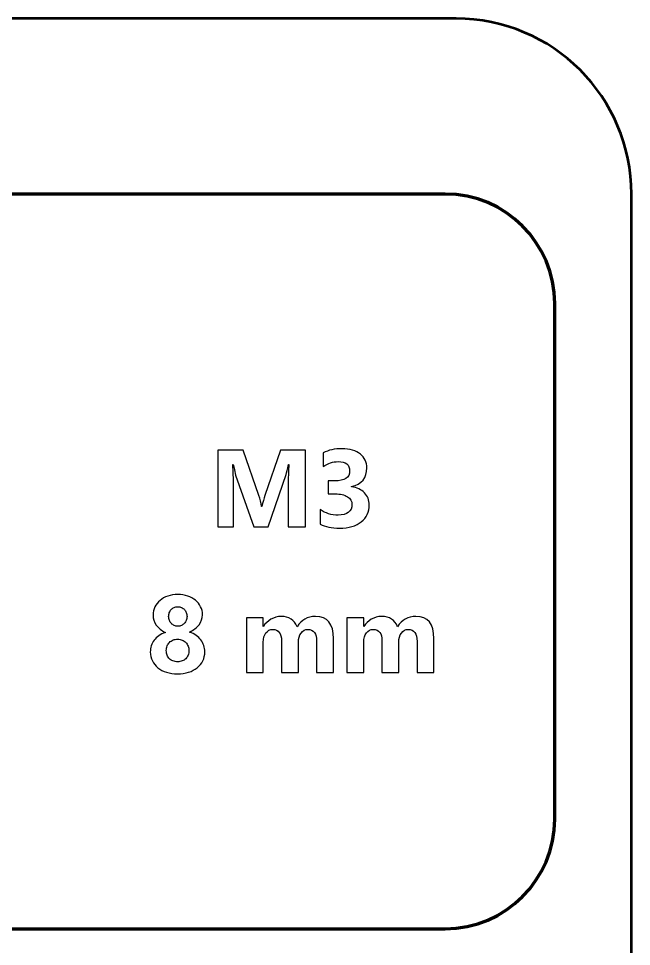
# Model space of a CAD drawing. Header units: centimetres. Extents: x -201 to 63, y -83 to 73.
# Drawn here: x -71.645 to -68.85, y -71.131 to -66.9 of the extents above; entities that cross this region are included whole.
import ezdxf

# ---------------------------------------------------------------- set-up
doc = ezdxf.new("R2010")
doc.units = ezdxf.units.CM
doc.header["$MEASUREMENT"] = 0
doc.layers.add('Layer 1', color=7, linetype='Continuous')

msp = doc.modelspace()

# ---------------------------------------------------------------- linework, layer by layer
at = {"layer": 'Layer 1', "color": 253, "lineweight": 53}
msp.add_open_spline([(-81.15, -82.3), (-81.15, -82.3), (-81.15, -67.7), (-81.15, -67.7), (-81.15, -67.7), (-81.15, -67.25817), (-80.79183, -66.9), (-80.35, -66.9), (-80.35, -66.9), (-80.35, -66.9), (-69.65, -66.9), (-69.65, -66.9), (-69.65, -66.9), (-69.20817, -66.9), (-68.85, -67.25817), (-68.85, -67.7), (-68.85, -67.7), (-68.85, -67.7), (-68.85, -82.3), (-68.85, -82.3), (-68.85, -82.3), (-68.85, -82.74183), (-69.20817, -83.1), (-69.65, -83.1), (-69.65, -83.1), (-69.65, -83.1), (-80.35, -83.1), (-80.35, -83.1), (-80.35, -83.1), (-80.79183, -83.1), (-81.15, -82.74183), (-81.15, -82.3)], degree=3, knots=[0, 0, 0, 0, 0.1111111, 0.1111111, 0.1111111, 0.1111111, 0.2222222, 0.2222222, 0.2222222, 0.2222222, 0.3333333, 0.3333333, 0.3333333, 0.3333333, 0.4444444, 0.4444444, 0.4444444, 0.4444444, 0.5555556, 0.5555556, 0.5555556, 0.5555556, 0.6666667, 0.6666667, 0.6666667, 0.6666667, 0.7777778, 0.7777778, 0.7777778, 0.7777778, 1, 1, 1, 1], dxfattribs=at)
at = {"layer": 'Layer 1', "lineweight": 100}
msp.add_open_spline([(-74.8, -70.55), (-74.8, -70.55), (-74.8, -68.2), (-74.8, -68.2), (-74.8, -68.2), (-74.8, -67.92386), (-74.57614, -67.7), (-74.3, -67.7), (-74.3, -67.7), (-74.3, -67.7), (-69.7, -67.7), (-69.7, -67.7), (-69.7, -67.7), (-69.42386, -67.7), (-69.2, -67.92386), (-69.2, -68.2), (-69.2, -68.2), (-69.2, -68.2), (-69.2, -70.55), (-69.2, -70.55), (-69.2, -70.55), (-69.2, -70.82614), (-69.42386, -71.05), (-69.7, -71.05), (-69.7, -71.05), (-69.7, -71.05), (-74.3, -71.05), (-74.3, -71.05), (-74.3, -71.05), (-74.57614, -71.05), (-74.8, -70.82614), (-74.8, -70.55)], degree=3, knots=[0, 0, 0, 0, 0.1111111, 0.1111111, 0.1111111, 0.1111111, 0.2222222, 0.2222222, 0.2222222, 0.2222222, 0.3333333, 0.3333333, 0.3333333, 0.3333333, 0.4444444, 0.4444444, 0.4444444, 0.4444444, 0.5555556, 0.5555556, 0.5555556, 0.5555556, 0.6666667, 0.6666667, 0.6666667, 0.6666667, 0.7777778, 0.7777778, 0.7777778, 0.7777778, 1, 1, 1, 1], dxfattribs=at)
at = {"layer": 'Layer 1'}
for points, knots in [([(-70.33741, -69.21742), (-70.33741, -69.21742), (-70.41533, -69.21742), (-70.41533, -69.21742), (-70.41533, -69.21742), (-70.41533, -69.21742), (-70.41533, -69.00792), (-70.41533, -69.00792), (-70.41533, -69.00792), (-70.41533, -68.98534), (-70.41433, -68.96034), (-70.41241, -68.933), (-70.41241, -68.933), (-70.41241, -68.933), (-70.41433, -68.933), (-70.41433, -68.933), (-70.41433, -68.933), (-70.41841, -68.9545), (-70.42208, -68.96992), (-70.42533, -68.97942), (-70.42533, -68.97942), (-70.42533, -68.97942), (-70.50733, -69.21742), (-70.50733, -69.21742), (-70.50733, -69.21742), (-70.50733, -69.21742), (-70.57183, -69.21742), (-70.57183, -69.21742), (-70.57183, -69.21742), (-70.57183, -69.21742), (-70.65533, -68.98184), (-70.65533, -68.98184), (-70.65533, -68.98184), (-70.65758, -68.9755), (-70.66124, -68.95917), (-70.66633, -68.933), (-70.66633, -68.933), (-70.66633, -68.933), (-70.66849, -68.933), (-70.66849, -68.933), (-70.66849, -68.933), (-70.66641, -68.9675), (-70.66533, -68.99775), (-70.66533, -69.02384), (-70.66533, -69.02384), (-70.66533, -69.02384), (-70.66533, -69.21742), (-70.66533, -69.21742), (-70.66533, -69.21742), (-70.66533, -69.21742), (-70.73641, -69.21742), (-70.73641, -69.21742), (-70.73641, -69.21742), (-70.73641, -69.21742), (-70.73641, -68.86734), (-70.73641, -68.86734), (-70.73641, -68.86734), (-70.73641, -68.86734), (-70.62091, -68.86734), (-70.62091, -68.86734), (-70.62091, -68.86734), (-70.62091, -68.86734), (-70.54933, -69.07484), (-70.54933, -69.07484), (-70.54933, -69.07484), (-70.54366, -69.09142), (-70.53949, -69.10809), (-70.53691, -69.12492), (-70.53691, -69.12492), (-70.53691, -69.12492), (-70.53541, -69.12492), (-70.53541, -69.12492), (-70.53541, -69.12492), (-70.53108, -69.1055), (-70.52641, -69.08867), (-70.52149, -69.07434), (-70.52149, -69.07434), (-70.52149, -69.07434), (-70.44999, -68.86734), (-70.44999, -68.86734), (-70.44999, -68.86734), (-70.44999, -68.86734), (-70.33741, -68.86734), (-70.33741, -68.86734), (-70.33741, -68.86734), (-70.33741, -68.86734), (-70.33741, -69.21742), (-70.33741, -69.21742)], [0, 0, 0, 0, 0.0434783, 0.0434783, 0.0434783, 0.0434783, 0.0869565, 0.0869565, 0.0869565, 0.0869565, 0.1304348, 0.1304348, 0.1304348, 0.1304348, 0.173913, 0.173913, 0.173913, 0.173913, 0.2173913, 0.2173913, 0.2173913, 0.2173913, 0.2608696, 0.2608696, 0.2608696, 0.2608696, 0.3043478, 0.3043478, 0.3043478, 0.3043478, 0.3478261, 0.3478261, 0.3478261, 0.3478261, 0.3913043, 0.3913043, 0.3913043, 0.3913043, 0.4347826, 0.4347826, 0.4347826, 0.4347826, 0.4782609, 0.4782609, 0.4782609, 0.4782609, 0.5217391, 0.5217391, 0.5217391, 0.5217391, 0.5652174, 0.5652174, 0.5652174, 0.5652174, 0.6086957, 0.6086957, 0.6086957, 0.6086957, 0.6521739, 0.6521739, 0.6521739, 0.6521739, 0.6956522, 0.6956522, 0.6956522, 0.6956522, 0.7391304, 0.7391304, 0.7391304, 0.7391304, 0.7826087, 0.7826087, 0.7826087, 0.7826087, 0.826087, 0.826087, 0.826087, 0.826087, 0.8695652, 0.8695652, 0.8695652, 0.8695652, 0.9130435, 0.9130435, 0.9130435, 0.9130435, 1, 1, 1, 1]), ([(-70.26933, -69.20592), (-70.26933, -69.20592), (-70.26933, -69.13884), (-70.26933, -69.13884), (-70.26933, -69.13884), (-70.24591, -69.15592), (-70.21858, -69.16442), (-70.18733, -69.16442), (-70.18733, -69.16442), (-70.16758, -69.16442), (-70.15224, -69.16017), (-70.14133, -69.15175), (-70.14133, -69.15175), (-70.13033, -69.14325), (-70.12483, -69.1315), (-70.12483, -69.11634), (-70.12483, -69.11634), (-70.12483, -69.10075), (-70.13158, -69.08867), (-70.14516, -69.08017), (-70.14516, -69.08017), (-70.15883, -69.07175), (-70.17749, -69.0675), (-70.20124, -69.0675), (-70.20124, -69.0675), (-70.20124, -69.0675), (-70.23366, -69.0675), (-70.23366, -69.0675), (-70.23366, -69.0675), (-70.23366, -69.0675), (-70.23366, -69.00842), (-70.23366, -69.00842), (-70.23366, -69.00842), (-70.23366, -69.00842), (-70.20366, -69.00842), (-70.20366, -69.00842), (-70.20366, -69.00842), (-70.15808, -69.00842), (-70.13533, -68.99334), (-70.13533, -68.963), (-70.13533, -68.963), (-70.13533, -68.9345), (-70.15283, -68.92034), (-70.18783, -68.92034), (-70.18783, -68.92034), (-70.21124, -68.92034), (-70.23399, -68.92784), (-70.25616, -68.943), (-70.25616, -68.943), (-70.25616, -68.943), (-70.25616, -68.88), (-70.25616, -68.88), (-70.25616, -68.88), (-70.23158, -68.86767), (-70.20291, -68.86142), (-70.17024, -68.86142), (-70.17024, -68.86142), (-70.13441, -68.86142), (-70.10658, -68.8695), (-70.08658, -68.88567), (-70.08658, -68.88567), (-70.06666, -68.90175), (-70.05666, -68.92267), (-70.05666, -68.94834), (-70.05666, -68.94834), (-70.05666, -68.99409), (-70.07991, -69.02275), (-70.12624, -69.03434), (-70.12624, -69.03434), (-70.12624, -69.03434), (-70.12624, -69.0355), (-70.12624, -69.0355), (-70.12624, -69.0355), (-70.10158, -69.03859), (-70.08199, -69.04759), (-70.06766, -69.0625), (-70.06766, -69.0625), (-70.05333, -69.07742), (-70.04616, -69.09567), (-70.04616, -69.11734), (-70.04616, -69.11734), (-70.04616, -69.15), (-70.05816, -69.17592), (-70.08208, -69.19492), (-70.08208, -69.19492), (-70.10599, -69.214), (-70.13908, -69.2235), (-70.18124, -69.2235), (-70.18124, -69.2235), (-70.21733, -69.2235), (-70.24674, -69.21767), (-70.26933, -69.20592)], [0, 0, 0, 0, 0.0416667, 0.0416667, 0.0416667, 0.0416667, 0.0833333, 0.0833333, 0.0833333, 0.0833333, 0.125, 0.125, 0.125, 0.125, 0.1666667, 0.1666667, 0.1666667, 0.1666667, 0.2083333, 0.2083333, 0.2083333, 0.2083333, 0.25, 0.25, 0.25, 0.25, 0.2916667, 0.2916667, 0.2916667, 0.2916667, 0.3333333, 0.3333333, 0.3333333, 0.3333333, 0.375, 0.375, 0.375, 0.375, 0.4166667, 0.4166667, 0.4166667, 0.4166667, 0.4583333, 0.4583333, 0.4583333, 0.4583333, 0.5, 0.5, 0.5, 0.5, 0.5416667, 0.5416667, 0.5416667, 0.5416667, 0.5833333, 0.5833333, 0.5833333, 0.5833333, 0.625, 0.625, 0.625, 0.625, 0.6666667, 0.6666667, 0.6666667, 0.6666667, 0.7083333, 0.7083333, 0.7083333, 0.7083333, 0.75, 0.75, 0.75, 0.75, 0.7916667, 0.7916667, 0.7916667, 0.7916667, 0.8333333, 0.8333333, 0.8333333, 0.8333333, 0.875, 0.875, 0.875, 0.875, 0.9166667, 0.9166667, 0.9166667, 0.9166667, 1, 1, 1, 1]), ([(-71.04462, -69.78825), (-71.04462, -69.7785), (-71.0432, -69.76908), (-71.04029, -69.76008), (-71.04029, -69.76008), (-71.03745, -69.751), (-71.0332, -69.74267), (-71.02754, -69.73492), (-71.02754, -69.73492), (-71.02179, -69.72717), (-71.0147, -69.72025), (-71.00612, -69.71417), (-71.00612, -69.71417), (-70.99762, -69.70808), (-70.98754, -69.70308), (-70.97595, -69.69917), (-70.97595, -69.69917), (-70.9937, -69.69033), (-71.00745, -69.67908), (-71.0172, -69.66533), (-71.0172, -69.66533), (-71.02704, -69.65158), (-71.03187, -69.63633), (-71.03187, -69.61958), (-71.03187, -69.61958), (-71.03187, -69.60625), (-71.02912, -69.59383), (-71.02345, -69.58242), (-71.02345, -69.58242), (-71.01787, -69.57108), (-71.01012, -69.56125), (-71.00012, -69.55292), (-71.00012, -69.55292), (-70.9902, -69.54458), (-70.97837, -69.53817), (-70.96462, -69.5335), (-70.96462, -69.5335), (-70.95087, -69.52883), (-70.93587, -69.5265), (-70.91962, -69.5265), (-70.91962, -69.5265), (-70.90295, -69.5265), (-70.88779, -69.52883), (-70.87395, -69.5335), (-70.87395, -69.5335), (-70.86012, -69.53817), (-70.8482, -69.54458), (-70.8382, -69.55275), (-70.8382, -69.55275), (-70.82812, -69.561), (-70.82037, -69.57075), (-70.81487, -69.582), (-70.81487, -69.582), (-70.80929, -69.59317), (-70.80654, -69.60542), (-70.80654, -69.61858), (-70.80654, -69.61858), (-70.80654, -69.63517), (-70.81179, -69.65025), (-70.8222, -69.66383), (-70.8222, -69.66383), (-70.83262, -69.6775), (-70.84695, -69.68867), (-70.86537, -69.69742), (-70.86537, -69.69742), (-70.85395, -69.70133), (-70.84395, -69.70633), (-70.83537, -69.71242), (-70.83537, -69.71242), (-70.8267, -69.71858), (-70.81945, -69.7255), (-70.81362, -69.73333), (-70.81362, -69.73333), (-70.80779, -69.74117), (-70.80337, -69.74967), (-70.80045, -69.75883), (-70.80045, -69.75883), (-70.79754, -69.768), (-70.79604, -69.77758), (-70.79604, -69.7875), (-70.79604, -69.7875), (-70.79604, -69.8025), (-70.79904, -69.81617), (-70.80512, -69.82842), (-70.80512, -69.82842), (-70.81112, -69.84067), (-70.81962, -69.85125), (-70.83062, -69.86017), (-70.83062, -69.86017), (-70.84162, -69.869), (-70.8547, -69.87592), (-70.86987, -69.88083), (-70.86987, -69.88083), (-70.88512, -69.88567), (-70.90195, -69.88808), (-70.92029, -69.88808), (-70.92029, -69.88808), (-70.93837, -69.88808), (-70.95504, -69.88575), (-70.9702, -69.88092), (-70.9702, -69.88092), (-70.98545, -69.87608), (-70.99854, -69.86933), (-71.00954, -69.8605), (-71.00954, -69.8605), (-71.02054, -69.85175), (-71.02912, -69.84117), (-71.03529, -69.82892), (-71.03529, -69.82892), (-71.04154, -69.81658), (-71.04462, -69.80308), (-71.04462, -69.78825)], [0, 0, 0, 0, 0.0344828, 0.0344828, 0.0344828, 0.0344828, 0.0689655, 0.0689655, 0.0689655, 0.0689655, 0.1034483, 0.1034483, 0.1034483, 0.1034483, 0.137931, 0.137931, 0.137931, 0.137931, 0.1724138, 0.1724138, 0.1724138, 0.1724138, 0.2068966, 0.2068966, 0.2068966, 0.2068966, 0.2413793, 0.2413793, 0.2413793, 0.2413793, 0.2758621, 0.2758621, 0.2758621, 0.2758621, 0.3103448, 0.3103448, 0.3103448, 0.3103448, 0.3448276, 0.3448276, 0.3448276, 0.3448276, 0.3793103, 0.3793103, 0.3793103, 0.3793103, 0.4137931, 0.4137931, 0.4137931, 0.4137931, 0.4482759, 0.4482759, 0.4482759, 0.4482759, 0.4827586, 0.4827586, 0.4827586, 0.4827586, 0.5172414, 0.5172414, 0.5172414, 0.5172414, 0.5517241, 0.5517241, 0.5517241, 0.5517241, 0.5862069, 0.5862069, 0.5862069, 0.5862069, 0.6206897, 0.6206897, 0.6206897, 0.6206897, 0.6551724, 0.6551724, 0.6551724, 0.6551724, 0.6896552, 0.6896552, 0.6896552, 0.6896552, 0.7241379, 0.7241379, 0.7241379, 0.7241379, 0.7586207, 0.7586207, 0.7586207, 0.7586207, 0.7931034, 0.7931034, 0.7931034, 0.7931034, 0.8275862, 0.8275862, 0.8275862, 0.8275862, 0.862069, 0.862069, 0.862069, 0.862069, 0.8965517, 0.8965517, 0.8965517, 0.8965517, 0.9310345, 0.9310345, 0.9310345, 0.9310345, 1, 1, 1, 1]), ([(-70.96087, -69.62667), (-70.96087, -69.63283), (-70.95979, -69.63867), (-70.95754, -69.64408), (-70.95754, -69.64408), (-70.95537, -69.64958), (-70.95237, -69.65425), (-70.94862, -69.65825), (-70.94862, -69.65825), (-70.94487, -69.66225), (-70.94045, -69.66533), (-70.93537, -69.66767), (-70.93537, -69.66767), (-70.9302, -69.66992), (-70.92479, -69.67108), (-70.91912, -69.67108), (-70.91912, -69.67108), (-70.9132, -69.67108), (-70.90779, -69.66992), (-70.9027, -69.66767), (-70.9027, -69.66767), (-70.8977, -69.66533), (-70.89329, -69.66217), (-70.88945, -69.65817), (-70.88945, -69.65817), (-70.88562, -69.65408), (-70.88262, -69.64933), (-70.88037, -69.644), (-70.88037, -69.644), (-70.8782, -69.63858), (-70.87712, -69.63283), (-70.87712, -69.62667), (-70.87712, -69.62667), (-70.87712, -69.62025), (-70.8782, -69.61442), (-70.88029, -69.60892), (-70.88029, -69.60892), (-70.88237, -69.6035), (-70.88537, -69.59875), (-70.8892, -69.59475), (-70.8892, -69.59475), (-70.89304, -69.59075), (-70.89745, -69.58767), (-70.90262, -69.58542), (-70.90262, -69.58542), (-70.9077, -69.58308), (-70.9132, -69.582), (-70.91912, -69.582), (-70.91912, -69.582), (-70.92529, -69.582), (-70.93095, -69.58317), (-70.93604, -69.5855), (-70.93604, -69.5855), (-70.9412, -69.58783), (-70.94562, -69.591), (-70.94929, -69.595), (-70.94929, -69.595), (-70.95295, -69.599), (-70.95579, -69.60375), (-70.95779, -69.60917), (-70.95779, -69.60917), (-70.95987, -69.61467), (-70.96087, -69.62042), (-70.96087, -69.62667)], [0, 0, 0, 0, 0.0588235, 0.0588235, 0.0588235, 0.0588235, 0.1176471, 0.1176471, 0.1176471, 0.1176471, 0.1764706, 0.1764706, 0.1764706, 0.1764706, 0.2352941, 0.2352941, 0.2352941, 0.2352941, 0.2941176, 0.2941176, 0.2941176, 0.2941176, 0.3529412, 0.3529412, 0.3529412, 0.3529412, 0.4117647, 0.4117647, 0.4117647, 0.4117647, 0.4705882, 0.4705882, 0.4705882, 0.4705882, 0.5294118, 0.5294118, 0.5294118, 0.5294118, 0.5882353, 0.5882353, 0.5882353, 0.5882353, 0.6470588, 0.6470588, 0.6470588, 0.6470588, 0.7058824, 0.7058824, 0.7058824, 0.7058824, 0.7647059, 0.7647059, 0.7647059, 0.7647059, 0.8235294, 0.8235294, 0.8235294, 0.8235294, 0.8823529, 0.8823529, 0.8823529, 0.8823529, 1, 1, 1, 1]), ([(-70.2092, -69.8825), (-70.2092, -69.8825), (-70.28612, -69.8825), (-70.28612, -69.8825), (-70.28612, -69.8825), (-70.28612, -69.8825), (-70.28612, -69.73992), (-70.28612, -69.73992), (-70.28612, -69.73992), (-70.28612, -69.70358), (-70.29945, -69.6855), (-70.32612, -69.6855), (-70.32612, -69.6855), (-70.33879, -69.6855), (-70.34912, -69.69092), (-70.35712, -69.70183), (-70.35712, -69.70183), (-70.36512, -69.71275), (-70.36912, -69.72633), (-70.36912, -69.74258), (-70.36912, -69.74258), (-70.36912, -69.74258), (-70.36912, -69.8825), (-70.36912, -69.8825), (-70.36912, -69.8825), (-70.36912, -69.8825), (-70.4462, -69.8825), (-70.4462, -69.8825), (-70.4462, -69.8825), (-70.4462, -69.8825), (-70.4462, -69.73842), (-70.4462, -69.73842), (-70.4462, -69.73842), (-70.4462, -69.70317), (-70.45937, -69.6855), (-70.48554, -69.6855), (-70.48554, -69.6855), (-70.4987, -69.6855), (-70.50929, -69.69067), (-70.51712, -69.70108), (-70.51712, -69.70108), (-70.52504, -69.7115), (-70.52904, -69.72567), (-70.52904, -69.74358), (-70.52904, -69.74358), (-70.52904, -69.74358), (-70.52904, -69.8825), (-70.52904, -69.8825), (-70.52904, -69.8825), (-70.52904, -69.8825), (-70.60612, -69.8825), (-70.60612, -69.8825), (-70.60612, -69.8825), (-70.60612, -69.8825), (-70.60612, -69.6325), (-70.60612, -69.6325), (-70.60612, -69.6325), (-70.60612, -69.6325), (-70.52904, -69.6325), (-70.52904, -69.6325), (-70.52904, -69.6325), (-70.52904, -69.6325), (-70.52904, -69.67158), (-70.52904, -69.67158), (-70.52904, -69.67158), (-70.52904, -69.67158), (-70.52804, -69.67158), (-70.52804, -69.67158), (-70.52804, -69.67158), (-70.52004, -69.65825), (-70.50887, -69.64733), (-70.49445, -69.639), (-70.49445, -69.639), (-70.48004, -69.63058), (-70.46429, -69.62642), (-70.4472, -69.62642), (-70.4472, -69.62642), (-70.41187, -69.62642), (-70.3877, -69.64192), (-70.3747, -69.673), (-70.3747, -69.673), (-70.35562, -69.64192), (-70.3277, -69.62642), (-70.2907, -69.62642), (-70.2907, -69.62642), (-70.23637, -69.62642), (-70.2092, -69.65992), (-70.2092, -69.727), (-70.2092, -69.727), (-70.2092, -69.727), (-70.2092, -69.8825), (-70.2092, -69.8825)], [0, 0, 0, 0, 0.0416667, 0.0416667, 0.0416667, 0.0416667, 0.0833333, 0.0833333, 0.0833333, 0.0833333, 0.125, 0.125, 0.125, 0.125, 0.1666667, 0.1666667, 0.1666667, 0.1666667, 0.2083333, 0.2083333, 0.2083333, 0.2083333, 0.25, 0.25, 0.25, 0.25, 0.2916667, 0.2916667, 0.2916667, 0.2916667, 0.3333333, 0.3333333, 0.3333333, 0.3333333, 0.375, 0.375, 0.375, 0.375, 0.4166667, 0.4166667, 0.4166667, 0.4166667, 0.4583333, 0.4583333, 0.4583333, 0.4583333, 0.5, 0.5, 0.5, 0.5, 0.5416667, 0.5416667, 0.5416667, 0.5416667, 0.5833333, 0.5833333, 0.5833333, 0.5833333, 0.625, 0.625, 0.625, 0.625, 0.6666667, 0.6666667, 0.6666667, 0.6666667, 0.7083333, 0.7083333, 0.7083333, 0.7083333, 0.75, 0.75, 0.75, 0.75, 0.7916667, 0.7916667, 0.7916667, 0.7916667, 0.8333333, 0.8333333, 0.8333333, 0.8333333, 0.875, 0.875, 0.875, 0.875, 0.9166667, 0.9166667, 0.9166667, 0.9166667, 1, 1, 1, 1]), ([(-69.7512, -69.8825), (-69.7512, -69.8825), (-69.82812, -69.8825), (-69.82812, -69.8825), (-69.82812, -69.8825), (-69.82812, -69.8825), (-69.82812, -69.73992), (-69.82812, -69.73992), (-69.82812, -69.73992), (-69.82812, -69.70358), (-69.84145, -69.6855), (-69.86812, -69.6855), (-69.86812, -69.6855), (-69.88079, -69.6855), (-69.89112, -69.69092), (-69.89912, -69.70183), (-69.89912, -69.70183), (-69.90712, -69.71275), (-69.91112, -69.72633), (-69.91112, -69.74258), (-69.91112, -69.74258), (-69.91112, -69.74258), (-69.91112, -69.8825), (-69.91112, -69.8825), (-69.91112, -69.8825), (-69.91112, -69.8825), (-69.9882, -69.8825), (-69.9882, -69.8825), (-69.9882, -69.8825), (-69.9882, -69.8825), (-69.9882, -69.73842), (-69.9882, -69.73842), (-69.9882, -69.73842), (-69.9882, -69.70317), (-70.00137, -69.6855), (-70.02754, -69.6855), (-70.02754, -69.6855), (-70.0407, -69.6855), (-70.05129, -69.69067), (-70.05912, -69.70108), (-70.05912, -69.70108), (-70.06704, -69.7115), (-70.07104, -69.72567), (-70.07104, -69.74358), (-70.07104, -69.74358), (-70.07104, -69.74358), (-70.07104, -69.8825), (-70.07104, -69.8825), (-70.07104, -69.8825), (-70.07104, -69.8825), (-70.14812, -69.8825), (-70.14812, -69.8825), (-70.14812, -69.8825), (-70.14812, -69.8825), (-70.14812, -69.6325), (-70.14812, -69.6325), (-70.14812, -69.6325), (-70.14812, -69.6325), (-70.07104, -69.6325), (-70.07104, -69.6325), (-70.07104, -69.6325), (-70.07104, -69.6325), (-70.07104, -69.67158), (-70.07104, -69.67158), (-70.07104, -69.67158), (-70.07104, -69.67158), (-70.07004, -69.67158), (-70.07004, -69.67158), (-70.07004, -69.67158), (-70.06204, -69.65825), (-70.05087, -69.64733), (-70.03645, -69.639), (-70.03645, -69.639), (-70.02204, -69.63058), (-70.00629, -69.62642), (-69.9892, -69.62642), (-69.9892, -69.62642), (-69.95387, -69.62642), (-69.9297, -69.64192), (-69.9167, -69.673), (-69.9167, -69.673), (-69.89762, -69.64192), (-69.8697, -69.62642), (-69.8327, -69.62642), (-69.8327, -69.62642), (-69.77837, -69.62642), (-69.7512, -69.65992), (-69.7512, -69.727), (-69.7512, -69.727), (-69.7512, -69.727), (-69.7512, -69.8825), (-69.7512, -69.8825)], [0, 0, 0, 0, 0.0416667, 0.0416667, 0.0416667, 0.0416667, 0.0833333, 0.0833333, 0.0833333, 0.0833333, 0.125, 0.125, 0.125, 0.125, 0.1666667, 0.1666667, 0.1666667, 0.1666667, 0.2083333, 0.2083333, 0.2083333, 0.2083333, 0.25, 0.25, 0.25, 0.25, 0.2916667, 0.2916667, 0.2916667, 0.2916667, 0.3333333, 0.3333333, 0.3333333, 0.3333333, 0.375, 0.375, 0.375, 0.375, 0.4166667, 0.4166667, 0.4166667, 0.4166667, 0.4583333, 0.4583333, 0.4583333, 0.4583333, 0.5, 0.5, 0.5, 0.5, 0.5416667, 0.5416667, 0.5416667, 0.5416667, 0.5833333, 0.5833333, 0.5833333, 0.5833333, 0.625, 0.625, 0.625, 0.625, 0.6666667, 0.6666667, 0.6666667, 0.6666667, 0.7083333, 0.7083333, 0.7083333, 0.7083333, 0.75, 0.75, 0.75, 0.75, 0.7916667, 0.7916667, 0.7916667, 0.7916667, 0.8333333, 0.8333333, 0.8333333, 0.8333333, 0.875, 0.875, 0.875, 0.875, 0.9166667, 0.9166667, 0.9166667, 0.9166667, 1, 1, 1, 1]), ([(-70.97162, -69.78167), (-70.97162, -69.78967), (-70.97037, -69.79683), (-70.96795, -69.80317), (-70.96795, -69.80317), (-70.96545, -69.8095), (-70.96195, -69.81483), (-70.95745, -69.81925), (-70.95745, -69.81925), (-70.95287, -69.82367), (-70.94745, -69.827), (-70.9412, -69.82942), (-70.9412, -69.82942), (-70.93495, -69.83175), (-70.92787, -69.83292), (-70.92004, -69.83292), (-70.92004, -69.83292), (-70.91262, -69.83292), (-70.9057, -69.83175), (-70.89945, -69.82925), (-70.89945, -69.82925), (-70.8932, -69.82683), (-70.88779, -69.82342), (-70.8832, -69.819), (-70.8832, -69.819), (-70.87862, -69.81467), (-70.87504, -69.80925), (-70.87245, -69.80292), (-70.87245, -69.80292), (-70.86987, -69.79658), (-70.86854, -69.7895), (-70.86854, -69.78167), (-70.86854, -69.78167), (-70.86854, -69.77467), (-70.86979, -69.768), (-70.8722, -69.76167), (-70.8722, -69.76167), (-70.8747, -69.75533), (-70.8782, -69.74983), (-70.8827, -69.74517), (-70.8827, -69.74517), (-70.88729, -69.7405), (-70.8927, -69.73683), (-70.89895, -69.73408), (-70.89895, -69.73408), (-70.9052, -69.73133), (-70.91229, -69.72992), (-70.92004, -69.72992), (-70.92004, -69.72992), (-70.92737, -69.72992), (-70.9342, -69.73117), (-70.94062, -69.73367), (-70.94062, -69.73367), (-70.94695, -69.73625), (-70.95237, -69.73983), (-70.95695, -69.74442), (-70.95695, -69.74442), (-70.96154, -69.74908), (-70.96504, -69.75458), (-70.9677, -69.76092), (-70.9677, -69.76092), (-70.97029, -69.76725), (-70.97162, -69.77417), (-70.97162, -69.78167)], [0, 0, 0, 0, 0.0588235, 0.0588235, 0.0588235, 0.0588235, 0.1176471, 0.1176471, 0.1176471, 0.1176471, 0.1764706, 0.1764706, 0.1764706, 0.1764706, 0.2352941, 0.2352941, 0.2352941, 0.2352941, 0.2941176, 0.2941176, 0.2941176, 0.2941176, 0.3529412, 0.3529412, 0.3529412, 0.3529412, 0.4117647, 0.4117647, 0.4117647, 0.4117647, 0.4705882, 0.4705882, 0.4705882, 0.4705882, 0.5294118, 0.5294118, 0.5294118, 0.5294118, 0.5882353, 0.5882353, 0.5882353, 0.5882353, 0.6470588, 0.6470588, 0.6470588, 0.6470588, 0.7058824, 0.7058824, 0.7058824, 0.7058824, 0.7647059, 0.7647059, 0.7647059, 0.7647059, 0.8235294, 0.8235294, 0.8235294, 0.8235294, 0.8823529, 0.8823529, 0.8823529, 0.8823529, 1, 1, 1, 1])]:
    msp.add_open_spline(points, degree=3, knots=knots, dxfattribs=at)

doc.saveas('drawing.dxf')
